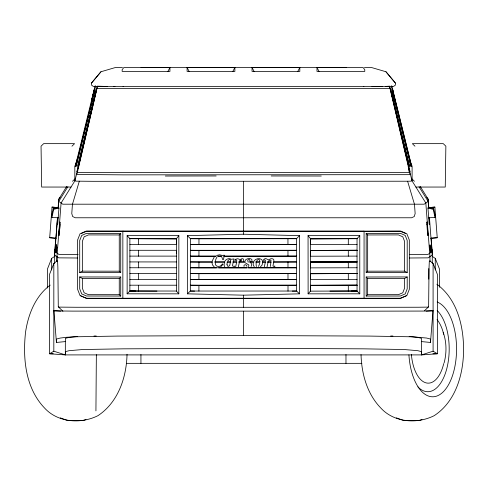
<?xml version="1.0" encoding="UTF-8"?>
<svg xmlns="http://www.w3.org/2000/svg" width="488" height="488" viewBox="0 0 488 488"><rect width="100%" height="100%" fill="white"/><g stroke="black" fill="none" stroke-linecap="round" stroke-linejoin="round"><path stroke-width="0.73" d="M178.797 293.837L176.369 291.037L176.43 238.669L178.864 235.649L127.136 235.631L127.136 293.819L178.797 293.837L178.864 235.649M176.564 253.321L176.412 250.301L129.875 250.289M187.368 293.837L187.435 235.649L243.457 234.216L299.479 235.649L299.547 293.837L243.457 295.173L187.368 293.837L190.326 291.037L296.588 291.037L299.547 293.837M198.909 291.147L198.915 285.327L190.332 285.224L296.582 285.224L198.915 285.327M198.921 279.514L190.338 279.404L296.576 279.404L198.921 279.514L198.927 273.695L190.344 273.585L296.57 273.585L198.927 273.695M216.44 267.875L198.933 267.875L198.939 262.056L190.357 261.946L212.359 261.946M215.684 256.237L198.945 256.237L198.951 250.417L190.375 250.307L296.545 250.307L198.951 250.417M198.958 244.598L190.381 244.488L296.539 244.488L198.958 244.598L198.964 238.778L190.387 238.669L187.435 235.649M107.268 86.486L97.283 86.156L74.987 180.682L61.085 203.026L56.968 256.596L56.95 261.574L56.98 260.934L57.602 261.373L57.877 267.814L58.285 306.775L62.934 311.252M424.499 310.758L428.629 306.775L429.037 267.814L429.312 261.373L429.934 260.934L433.088 263.514L437.382 274.354L437.382 353.769L421.577 354.904L65.337 354.904L49.538 353.769L49.538 274.354L53.826 263.514L56.98 260.934M430.392 247.697L429.904 247.867M56.565 244.738L56.09 250.594M95.929 410.865L96.356 354.66M56.492 244.683L55.919 252.54M77.757 336.494L69.009 337.391L65.41 338.337L65.337 341.588L56.431 342.454L56.51 339.038L60.286 338.044L66.551 337.275L74.579 336.805L117.437 336.079L243.457 335.518L369.483 336.079L412.336 336.805L426.634 338.044L430.404 339.038L430.483 342.454L421.577 341.588L421.504 338.337L417.911 337.391L409.157 336.494M53.253 353.769L49.538 353.769L53.826 351.201L65.337 354.904L65.41 351.653L69.009 350.707L82.618 349.53L123.433 348.835L243.457 348.304L363.481 348.835L404.296 349.53L417.911 350.707L421.504 351.653L421.577 354.904L433.088 351.201L437.382 353.769L432.917 353.769M58.279 207.699L52.033 207.089L49.684 237.723L55.925 238.248L49.684 237.723M273.902 261.013C274.402 258.298 270.749 258.103 269.272 259.573C267.973 260.915 266.131 256.908 263.819 259.421L263.636 260.195M226.981 264.411L227.182 262.581M56.614 246.782L56.504 248.081M56.73 247.928L56.413 251.271M127.032 354.264C126.538 377.486 118.102 402.374 97.954 415.672C80.916 424.231 57.81 422.608 44.548 408.011C25.437 388.082 22.607 358.265 25.577 332.041C28.225 314.321 35.404 296.045 50.215 285.096M55.925 238.248L57.511 217.319M56.12 250.96L56.218 249.71M56.144 251.289L56.455 247.27L56.986 247.318M56.663 251.113L56.748 249.929M54.656 263.374L54.656 252.766L55.785 238.071M58.139 207.382L58.773 199.196L66.716 186.428M57.535 217.331L54.656 254.962L58.743 257.853L77.519 258M58.255 208.083L58.773 199.196L60.122 197.439M57.755 217.276L57.255 223.791L57.706 224.346L58.963 208.071L58.499 207.51L53.21 208.779L51.508 216.764L51.966 217.319L58.206 217.837L57.755 217.276L58.182 217.831M56.48 250.484L56.596 248.636M56.382 249.039L56.449 248.191M56.102 252.571L56.486 247.611M56.333 251.552L56.785 245.861M56.462 251.357L56.498 250.838M56.449 252.814L56.846 247.123M430.483 342.454L433.009 310.6L426.238 311.088M56.303 250.625L56.431 249.1M56.273 249.002L56.492 246.696M56.724 247.3L56.645 248.099M253.241 262.922L253.205 264.85L254.224 266.722M262.843 262.245L261.958 265.259L260.458 266.759M430.288 248.679L430.514 251.723M56.48 247.154L56.529 246.812M243.78 261.196L243.481 259.097L242.365 258.634L241.139 258.994L239.736 260.256L239.035 259.128L237.571 258.725L235.124 259.421L234.941 260.195M215.336 261.721L215.873 259.152L217.001 256.975M56.559 246.812L56.529 247.776M240.865 261.348L241.298 259.897M77.69 170.696L77.653 172.477L87.352 172.618L409.261 172.477L408.224 166.298M95.148 94.184L95.306 93.348M224.352 255.151L223.425 259.634L222.699 259.634L221.692 256.645M51.966 217.319L53.662 209.334L53.21 208.779M238.26 267.43L239.571 261.3L241.298 259.909M235.515 267.412L236.662 262.093M444.092 362.999C446.776 352.983 446.673 342.131 443.202 332.316M266.924 267.43L268.302 261.184L270.273 260.098L270.919 260.336L271.114 260.982M264.179 267.412L265.362 262.093M78.275 167.903L97.429 86.26M234.319 266.906L234.502 266.131L233.026 266.32L232.514 265.502L233.953 258.902L231.294 259.305C229.183 257.786 226.072 259.018 224.895 261.165M274.714 266.881L274.897 266.106L273.42 266.296L272.969 265.899L273.768 261.775M78.251 165.975L95.66 92.189L95.996 90.353L94.983 89.639L93.897 93.769M94.513 97.191L77.421 169.476M76.055 165.951L92.744 98.186M76.006 166.31L94.269 92.159M75.384 166.011L76.836 160.113M75.329 166.42L76.945 159.832M91.72 101.681L94.233 91.402L94.233 89.743L91.665 100.034M77.458 166.262L95.459 92.519L94.452 91.805M75.225 166.512L95.105 85.973M75.774 166.292L76.872 161.876M75.768 166.475L95.654 85.876M91.774 99.759L94.41 89.28M270.931 262.129L270.303 266.485M77.317 169.623L77.659 168.36M76.787 171.788L77.263 170.056M224.419 262.141L224.053 265.106L224.742 266.802M212.158 261.098L214.165 257.146M79.318 181.225L72.444 204.319L71.773 213.567L72.663 216.544L75.305 217.77L411.61 217.77L414.251 216.544L415.148 213.567L414.477 204.319L407.596 181.225L93.025 181.31L75.646 181.152L74.987 180.682M245.037 260.915C245.568 257.847 253.351 257.572 251.906 261.178M55.089 256.157L51.661 258.365L47.373 269.205L47.373 288.03M167.89 71.486L169.934 67.478L141.032 67.484M232.831 71.474L234.881 67.466L187.093 67.478L187.093 71.394L234.881 71.394L234.881 67.466M297.772 71.486L299.821 67.478L252.04 67.466L252.04 71.394L299.821 71.394L299.821 67.478M67.905 186.709L58.773 201.391L62.745 204.197L424.176 204.197L428.147 201.391L428.147 199.196L420.205 186.428M227.731 261.013L229.037 259.616L230.159 259.628L230.726 260.409L229.714 265.539L228.671 266.302L227.652 266.21L226.981 264.398M251.076 266.448C252.052 265.301 251.832 263.325 250.405 262.642M258.536 266.436L259.769 263.185M248.557 266.637L248.898 264.972L245.562 263.026M114.948 86.522L93.293 86.376L91.543 85.138L91.543 83.021L100.961 71.754L115.211 67.576L122.476 67.448M100.961 71.754L91.543 83.021M54.656 252.766L55.498 251.674M428.738 217.831L429.165 217.276L429.666 223.791L429.208 224.346L427.958 208.071L428.415 207.51L433.71 208.779L435.406 216.764L434.954 217.319L428.708 217.837L429.165 217.276M434.954 217.319L433.252 209.334L433.71 208.779M254.041 260.97C255.858 258.006 261.867 257.469 262.77 261.428M428.183 207.79L427.958 208.071L433.252 209.334M308.117 293.837L310.545 291.037L310.49 238.669L308.056 235.649L359.778 235.631L359.778 293.819L308.117 293.837L308.056 235.649M359.778 293.819L357.039 291.019L357.039 238.65L359.778 235.631M120.725 272.542L119.261 271.188L119.261 234.954L120.725 233.392L86.498 233.349L81.703 235.436L79.709 240.48L79.709 272.487L120.725 272.542L120.725 233.392M120.725 296.051L119.261 294.697L119.261 278.569L120.725 277.007L79.709 276.952L79.709 288.841L81.703 293.904L86.516 296.009L120.725 296.051L120.725 277.007M127.136 293.819L129.875 291.019L129.875 238.65L127.136 235.631M299.479 235.649L296.527 238.669L296.588 291.037L292.3 291.092M71.956 146.199L74.566 143.655L43.658 143.649L41.047 146.193L41.663 187.05L71.065 187.056M72.486 181.304L75.091 178.767M366.189 272.542L367.653 271.188L404.57 271.145L407.205 272.487L407.205 240.48L405.217 235.436L400.416 233.349L366.189 233.392L366.189 272.542L407.205 272.487M366.189 296.051L367.653 294.697L398.446 294.661L402.777 292.769L404.57 288.213L404.57 278.52L407.205 276.952L407.205 288.841L405.211 293.904L400.398 296.009L366.189 296.051L366.189 277.007L407.205 276.952M223.626 255.139L223.004 255.614L219.569 254.797L216.562 255.444M220.771 266.753L223.028 264.356L222.388 263.892C220.948 267.509 214.769 267.424 215.269 262.928M389.967 88.468L96.953 88.468L76.866 174.46L123.433 174.856L409.767 174.661L410.054 174.46L408.645 167.903L389.491 86.26M385.673 86.431L389.631 86.156L411.933 180.682L411.268 181.152L407.596 181.225M426.896 224.504L427.232 224.273M427.586 233.41L427.915 233.179M428.629 306.775L428.153 307.111L418.454 307.239L363.481 307.33L76.14 307.269L58.761 307.111L58.285 306.775M433.009 310.6L432.527 310.941L422.34 311.07L369.483 311.161L72.639 311.106L54.394 310.941L53.906 310.6L56.431 342.454M79.709 272.487L82.35 271.145L119.261 271.188M406.254 295.728L400.245 298.345L123.433 298.394L86.669 298.345L80.66 295.728M81.331 233.545L86.669 231.227L400.245 231.227L405.583 233.545M85.955 419.54L83.326 420.491L67.521 420.491L60.28 417.868M422.022 419.54L419.393 420.491L403.594 420.491L396.354 417.868M234.941 260.214L236.412 260.006L236.869 260.812M263.636 260.214L265.094 260.006L265.57 260.812M53.662 209.334L58.963 208.071L58.731 207.79M363.481 231.269L400.831 231.117L406.84 233.728L409.328 240.041L409.328 289.293L406.84 295.618L400.831 298.241L86.083 298.241L80.075 295.618L77.586 289.293L77.586 240.041L80.081 233.728L86.083 231.117L364.066 231.166L364.066 298.284L363.481 298.394M437.236 237.723L430.989 238.248L437.236 237.723L434.881 207.089L428.635 207.607L434.881 207.089M430.013 246.647L430.55 246.605L430.654 247.794M429.91 246.721L430.501 246.702L430.648 248.313M430.019 247.569L430.55 247.526L430.648 249.051M430.068 247.751L430.605 247.581L430.074 247.629L430.093 248.069M430.038 249.264L430.569 249.222L430.526 248.41M93.958 336.019L96.227 335.982M198.964 238.778L296.527 238.669L190.387 238.669L190.326 291.037L194.614 291.092M357.039 238.65L310.337 238.778L357.039 238.65L310.337 238.778L310.344 244.592L357.039 244.47M357.039 250.289L310.35 250.411L357.039 250.289L310.35 250.411L310.356 256.231L357.039 256.108M224.053 256.237L296.551 256.127L223.736 256.127M273.518 262.056L296.558 261.946L273.798 261.946M357.039 261.928L310.362 262.05L357.039 261.928L310.362 262.05L310.368 267.869L357.039 267.747M248.404 267.875L296.564 267.766L190.351 267.766L198.933 267.875M357.039 273.567L310.374 273.689L357.039 273.567L310.374 273.689L310.38 279.508L357.039 279.38M357.039 285.199L310.386 285.327L357.039 285.199L310.386 285.327L310.392 291.147L357.039 291.019L351.22 291.092M371.966 86.522L393.621 86.376L395.371 85.138L395.371 83.021L385.959 71.754L371.71 67.576L364.438 67.448M382.128 86.522L363.481 86.528M366.189 233.392L367.653 234.954L398.458 234.917L402.777 236.796L404.57 241.328L404.57 271.145M409.505 254.644L427.915 254.486L432.002 251.594L432.002 249.405M366.189 277.007L367.653 278.569L404.57 278.52M329.955 291.092L357.039 291.019M346.352 67.405L125.105 67.545L123.781 67.588L122.153 69.699L122.153 71.394L169.934 71.394L169.934 67.478M316.98 67.478L363.139 67.588L364.768 69.699L364.768 71.394L316.98 71.394L316.98 67.478L319.03 71.486M123.067 86.571L363.853 86.571M415.849 187.056L445.251 187.05L445.867 146.193L443.256 143.649L412.348 143.655L414.959 146.199M129.875 238.65L176.583 238.778L129.875 238.65L176.583 238.778L176.577 244.592L129.875 244.47M216.154 256.127L190.369 256.127L198.945 256.237M217.672 256.127L221.46 256.127M129.875 256.108L176.406 256.121M217.965 256.237L221.009 256.237M129.875 261.928L176.4 261.94M214.635 261.946L224.492 261.946M227.53 261.946L230.562 261.946M232.837 261.946L236.631 261.946M238.906 261.946L244.976 261.946M248.008 261.946L254.077 261.946M255.596 261.946L260.147 261.946M262.422 261.946L265.454 261.946M267.729 261.946L270.767 261.946M198.939 262.056L212.64 262.056M214.921 262.056L224.816 262.056M227.097 262.056L230.903 262.056M233.185 262.056L236.991 262.056M238.51 262.056L245.36 262.056M249.929 262.056L253.73 262.056M256.017 262.056L259.817 262.056M262.861 262.056L265.905 262.056M267.43 262.056L271.236 262.056M129.875 267.747L176.394 267.76M218.722 267.875L246.885 267.875M129.875 273.567L176.388 273.579M428.8 279.185L428.8 268.571M129.875 279.38L176.381 279.398M129.875 285.199L176.375 285.218M135.694 291.092L129.875 291.019L176.369 291.037M126.52 363.34L361.919 363.34M113.728 86.559L123.433 86.528M119.261 234.954L88.456 234.917L84.137 236.796L82.35 241.328L82.35 271.145M78.171 254.644L58.999 254.486L54.912 251.594L54.912 249.405M79.709 276.952L82.35 278.52L119.261 278.569M119.261 294.697L88.474 294.661L84.137 292.769L82.35 288.213L82.35 278.52M409.395 258L428.171 257.853L432.264 254.962L429.403 217.319M129.875 291.019L156.959 291.092M390.693 335.982L392.956 336.019M53.906 310.6L60.677 311.088M52.033 207.089L58.279 207.607M123.433 231.269L122.848 231.166L122.848 298.284L123.433 298.394M432.399 256.523L435.253 258.365L439.548 269.205L439.548 287.304M214.275 266.985L212.408 264.795L212.018 262.654M436.858 284.223C457.195 299.199 463.582 325.85 463.6 349.902C463.386 374.455 455.78 401.514 434.204 415.672C417.161 424.231 394.06 422.608 380.799 408.011C367.074 393.895 361.59 373.851 361.029 354.593M411.823 178.767L414.428 181.304M395.371 83.021L385.959 71.754M250.198 261.257L249.173 259.244L247.758 260.135L247.751 261.245M426.793 197.439L428.147 199.196L428.775 207.382M419.009 186.709L428.147 201.391L428.659 208.083M411.933 180.682L425.829 203.026L429.946 256.596L429.965 261.574L429.934 260.934M252.04 67.466L254.083 71.474M187.093 67.478L189.143 71.486M246.94 266.393C246.977 264.057 243.134 264.24 244.024 266.491M256.395 266.546C255.706 264.282 255.962 259.177 259.189 259.421L259.915 261.269M409.255 168.36L409.597 169.623M410.127 171.788L408.425 165.115M392.669 89.902L411.585 166.42M393.438 92.72L392.688 89.743L392.688 91.402L395.195 101.681M394.206 98.466L392.462 91.805L391.461 92.519L409.505 166.231M391.809 85.973L411.695 166.512M410.048 161.876L411.14 166.292M410.079 160.113L411.53 166.011M391.266 85.876L411.146 166.475M409.871 161.839L391.931 89.639L390.918 90.353L391.254 92.189L408.67 165.975M409.462 166.262L391.614 93.348L392.81 98.728M409.7 161.266L410.914 166.31M430.446 246.678L430.526 247.398M430.379 246.727L430.44 247.819M430.056 247.05L430.337 250.655M430.392 246.8L430.794 252.589M430.056 244.891L430.148 246.001M430.398 249.38L430.184 246.471M431.136 238.071L432.264 252.766L432.264 263.374M430.385 248.453L430.245 246.891L430.581 250.484M430.654 249.704L430.477 247.141L429.94 247.184L430.446 252.833M430.026 245.074L430.251 248.148M430.422 248.965L430.532 250.503M430.062 249.118L430.105 249.679M430.495 248.508L430.434 247.569M430.135 248.673L430.099 247.941M287.95 238.778L287.957 244.598M287.963 250.417L287.969 256.237M287.975 262.056L287.981 267.875M287.987 273.695L287.999 279.514M288.005 285.327L288.011 291.147M435.253 258.365L435.253 269.943M433.088 263.514L433.088 351.201M421.577 341.588L421.577 354.904M412.098 165.78L412.098 180.566M367.653 234.954L367.653 271.188M367.653 278.569L367.653 294.697M348.31 238.76L348.31 244.579M348.31 250.399L348.31 256.218M348.31 262.038L348.31 267.857M348.31 273.67L348.31 279.49M348.31 285.309L348.31 291.129M345.974 354.508L345.974 363.34M243.457 181.383L243.457 234.216M243.457 295.173L243.457 307.367M243.457 311.204L243.457 335.518M140.941 354.508L140.941 363.34M138.61 238.76L138.61 244.579M138.61 250.399L138.61 256.218M138.61 262.038L138.61 267.857M138.61 273.67L138.61 279.49M138.61 285.309L138.61 291.129M74.823 165.78L74.823 180.566M65.337 341.588L65.337 354.904M56.968 256.596L56.968 261.141M53.826 263.514L53.826 351.201M51.661 258.365L51.661 269.943M165.34 176.028A606.761 8.845 0 0 1 216.16 175.967M271.212 175.967A606.761 8.845 0 0 1 321.269 176.028M437.163 301.999A47.824 23.912 -90 0 1 456.475 353.044A47.824 23.912 -90 0 1 433.106 396.781A47.824 23.912 -90 0 1 408.92 354.855M437.144 310.496A42.755 21.38 90 0 1 446.91 368.184A42.755 21.38 90 0 1 417.923 386.874M437.035 319.616A34.191 17.098 -90 0 1 443.708 334.298M443.708 363.645A34.191 17.098 -90 0 1 425.847 382.812A34.191 17.098 -90 0 1 411.384 354.398M59.304 228.677L58.81 235.393L59.182 235.655L60.213 222.29L59.835 222.028L59.005 233.179L59.335 233.41L60.018 224.504L59.688 224.273L59.335 228.701M427.079 222.028L426.707 222.29L427.732 235.655L428.104 235.393L427.079 222.028"/></g></svg>
